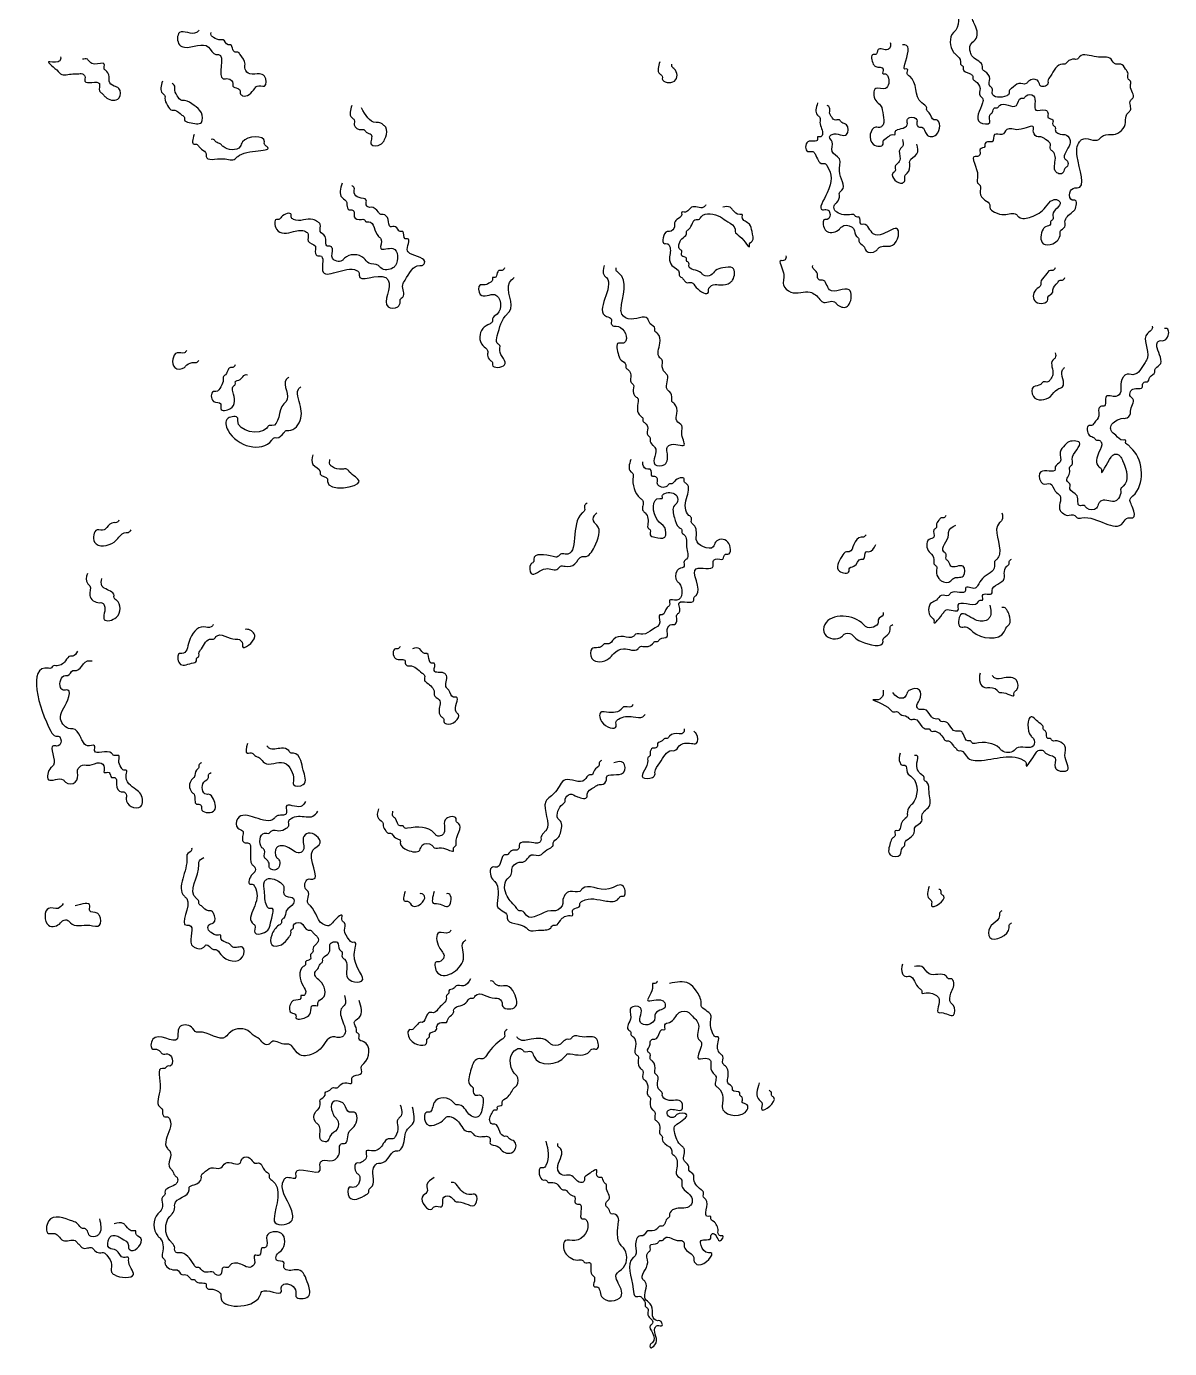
# Model space of a CAD drawing. Header units: metres. Extents: x 0 to 100, y 0 to 141.
# Drawn here: x -0.23 to 11.55, y 59.74 to 73.36 of the extents above; entities that cross this region are included whole.
import ezdxf

# ---------------------------------------------------------------- set-up
doc = ezdxf.new("R2010")
doc.units = ezdxf.units.M

msp = doc.modelspace()

# ---------------------------------------------------------------- linework, layer by layer
for points in [[(10.2, 74.2), (10.075, 74.075), (10.05, 74.075), (10, 74.025), (9.775, 73.975), (9.725, 73.975), (9.675, 73.925), (9.675, 73.9), (9.65, 73.825), (9.625, 73.8), (9.625, 73.675), (9.6, 73.65), (9.5, 73.625), (9.5, 73.575), (9.475, 73.55), (9.425, 73.55), (9.35, 73.325), (9.325, 73.3), (9.325, 73.1), (9.35, 73.075), (9.4, 73), (9.4, 72.975), (9.425, 72.95), (9.425, 72.925), (9.5, 72.875), (9.525, 72.85), (9.525, 72.825), (9.55, 72.8), (9.6, 72.725), (9.6, 72.65), (9.625, 72.625), (9.625, 72.575), (9.6, 72.375), (9.7, 72.375), (9.7, 72.45), (9.725, 72.475), (9.75, 72.525), (9.775, 72.525), (9.8, 72.55), (9.975, 72.55), (10.025, 72.625), (10.05, 72.625), (10.075, 72.65), (10.15, 72.65), (10.175, 72.5), (10.275, 72.5), (10.3, 72.475), (10.3, 72.425), (10.35, 72.4), (10.35, 72.35), (10.375, 72.325), (10.375, 72.3), (10.45, 72.25), (10.475, 72.25), (10.525, 72.2), (10.525, 72.15), (10.475, 72), (10.5, 71.975), (10.5, 71.925), (10.475, 71.9), (10.45, 71.85), (10.4, 71.85), (10.375, 71.875), (10.375, 72.025), (10.35, 72.075), (10.325, 72.1), (10.325, 72.15), (10.275, 72.2), (10.225, 72.225), (10.2, 72.225), (10.15, 72.275), (10.15, 72.325), (10, 72.3), (9.875, 72.3), (9.825, 72.25), (9.75, 72.25), (9.725, 72.175), (9.675, 72.175), (9.65, 72.15), (9.65, 72.125), (9.6, 72.1), (9.6, 72.05), (9.575, 72.025), (9.55, 72.025), (9.575, 71.825), (9.575, 71.75), (9.6, 71.725), (9.6, 71.65), (9.65, 71.575), (9.7, 71.525), (9.7, 71.5), (9.75, 71.45), (9.85, 71.425), (9.975, 71.425), (10, 71.4), (10.125, 71.4), (10.275, 71.5), (10.35, 71.575), (10.4, 71.575), (10.425, 71.55), (10.35, 71.425), (10.35, 71.375), (10.325, 71.35), (10.325, 71.325), (10.275, 71.3), (10.25, 71.275), (10.25, 71.125), (10.35, 71.125), (10.425, 71.225), (10.425, 71.25), (10.475, 71.3), (10.475, 71.35), (10.55, 71.45), (10.575, 71.475), (10.575, 71.575), (10.55, 71.575), (10.525, 71.65), (10.575, 71.7), (10.6, 71.7), (10.6, 72.025), (10.625, 72.175), (10.65, 72.2), (10.825, 72.2), (10.85, 72.225), (10.95, 72.25), (10.975, 72.25), (11.1, 72.375), (11.1, 72.4), (11.125, 72.475), (11.15, 72.5), (11.15, 72.6), (11.175, 72.625), (11.15, 72.75), (11.15, 72.8), (11.125, 72.825), (11.125, 72.875), (11.1, 72.925), (11.05, 72.975), (11, 72.975), (10.95, 73.025), (10.8, 73.05), (10.625, 73.05), (10.6, 73.025), (10.575, 73.025), (10.5, 73), (10.475, 72.975), (10.45, 72.975), (10.325, 72.85), (10.3, 72.8), (10.3, 72.775), (10.275, 72.75), (10.225, 72.75), (10.2, 72.8), (10.1, 72.8), (10.075, 72.775), (10, 72.775), (9.925, 72.725), (9.9, 72.7), (9.9, 72.675), (9.875, 72.65), (9.725, 72.675), (9.725, 72.725), (9.7, 72.75), (9.7, 72.825), (9.65, 72.9), (9.625, 72.925), (9.625, 72.95), (9.525, 73.05), (9.5, 73.1), (9.5, 73.175), (9.55, 73.225), (9.55, 73.375), (9.525, 73.475), (9.55, 73.5), (9.6, 73.5), (9.625, 73.525), (9.65, 73.7), (9.725, 73.7), (9.75, 73.725), (9.75, 73.775), (9.8, 73.8), (9.8, 73.825), (9.85, 73.875), (9.875, 73.875), (10.125, 73.925), (10.175, 73.975), (10.2, 73.975), (10.2, 74), (10.25, 74.025), (10.275, 74.05), (10.275, 74.075), (10.3, 74.1)], [(1.55, 73.325), (1.525, 73.3), (1.35, 73.3), (1.35, 73.175), (1.4, 73.15), (1.65, 73.15), (1.725, 73.075), (1.75, 73.075), (1.8, 72.825), (1.85, 72.825), (1.9, 72.775), (1.9, 72.75), (1.95, 72.725), (1.975, 72.7), (1.975, 72.675), (2, 72.65), (2.125, 72.725), (2.15, 72.75), (2.225, 72.75), (2.225, 72.85), (2.175, 72.875), (2.075, 72.875), (2.025, 72.925), (2.025, 72.975), (1.975, 73.075), (1.95, 73.1), (1.925, 73.1), (1.9, 73.125), (1.875, 73.175), (1.85, 73.175), (1.8, 73.225), (1.775, 73.225), (1.7, 73.25), (1.675, 73.275), (1.675, 73.3)], [(8.675, 73.2), (8.675, 73.15), (8.65, 73.125), (8.55, 73.125), (8.525, 73.075), (8.5, 73.075), (8.5, 72.975), (8.525, 72.95), (8.6, 72.925), (8.6, 72.875), (8.625, 72.875), (8.65, 72.85), (8.625, 72.725), (8.525, 72.725), (8.525, 72.6), (8.575, 72.55), (8.6, 72.45), (8.6, 72.35), (8.575, 72.325), (8.525, 72.325), (8.5, 72.15), (8.6, 72.15), (8.6, 72.175), (8.65, 72.225), (8.7, 72.25), (8.725, 72.25), (8.725, 72.275), (8.75, 72.3), (8.825, 72.325), (8.85, 72.35), (8.85, 72.4), (8.875, 72.425), (8.95, 72.4), (8.95, 72.35), (8.975, 72.325), (9, 72.325), (9.05, 72.25), (9.15, 72.25), (9.15, 72.4), (9.125, 72.4), (9.075, 72.475), (9.05, 72.5), (9.05, 72.525), (9, 72.575), (8.875, 72.85), (8.85, 72.875), (8.85, 72.925), (8.825, 72.925), (8.825, 72.975), (8.825, 73.175), (8.8, 73.175)], [(0.125, 73.05), (0.125, 73.025), (0.1, 73), (0, 73), (0.1, 72.9), (0.125, 72.875), (0.25, 72.875), (0.3, 72.875), (0.35, 72.875), (0.375, 72.85), (0.375, 72.8), (0.525, 72.775), (0.525, 72.7), (0.55, 72.675), (0.575, 72.65), (0.6, 72.625), (0.725, 72.625), (0.725, 72.725), (0.675, 72.75), (0.625, 72.8), (0.625, 72.825), (0.6, 72.9), (0.575, 72.925), (0.575, 72.975), (0.475, 72.975), (0.425, 73), (0.4, 73.025), (0.35, 73.025)], [(6.3, 73), (6.3, 72.875), (6.325, 72.85), (6.325, 72.825), (6.45, 72.8), (6.45, 72.925), (6.425, 72.95), (6.425, 72.975)], [(1.175, 72.8), (1.175, 72.675), (1.2, 72.65), (1.2, 72.625), (1.225, 72.55), (1.275, 72.5), (1.3, 72.5), (1.375, 72.45), (1.4, 72.425), (1.4, 72.4), (1.45, 72.375), (1.575, 72.375), (1.575, 72.475), (1.5, 72.55), (1.4, 72.6), (1.375, 72.6), (1.325, 72.65), (1.3, 72.725), (1.3, 72.75), (1.275, 72.775)], [(3.125, 72.55), (3.125, 72.425), (3.15, 72.4), (3.15, 72.35), (3.225, 72.3), (3.25, 72.3), (3.275, 72.275), (3.325, 72.25), (3.325, 72.15), (3.425, 72.15), (3.45, 72.175), (3.475, 72.225), (3.475, 72.325), (3.45, 72.35), (3.4, 72.375), (3.375, 72.375), (3.225, 72.525)], [(7.925, 72.575), (7.925, 72.45), (7.95, 72.425), (7.95, 72.375), (7.975, 72.25), (7.95, 72.225), (7.925, 72.225), (7.925, 72.2), (7.825, 72.175), (7.825, 72.075), (7.875, 72.075), (7.9, 72.05), (7.975, 71.95), (8, 71.95), (8.025, 71.925), (8.025, 71.65), (7.975, 71.475), (8.025, 71.475), (8.05, 71.45), (8.025, 71.375), (8, 71.375), (8, 71.275), (8.025, 71.25), (8.15, 71.275), (8.175, 71.3), (8.275, 71.3), (8.3, 71.275), (8.325, 71.2), (8.35, 71.175), (8.35, 71.15), (8.4, 71.1), (8.425, 71.05), (8.525, 71.05), (8.55, 71.075), (8.6, 71.1), (8.675, 71.1), (8.75, 71.175), (8.75, 71.275), (8.6, 71.225), (8.5, 71.225), (8.4, 71.325), (8.375, 71.325), (8.35, 71.4), (8.325, 71.4), (8.3, 71.425), (8.275, 71.425), (8.125, 71.45), (8.1, 71.475), (8.1, 71.525), (8.125, 71.55), (8.15, 71.625), (8.15, 71.65), (8.175, 71.675), (8.15, 71.875), (8.15, 72), (8.075, 72.075), (8.075, 72.175), (8.05, 72.225), (8.075, 72.25), (8.225, 72.25), (8.225, 72.35), (8.175, 72.375), (8.15, 72.4), (8.1, 72.4), (8.075, 72.425), (8.05, 72.475), (8.05, 72.525), (8.025, 72.55)], [(1.5, 72.25), (1.5, 72.15), (1.525, 72.15), (1.55, 72.125), (1.575, 72.1), (1.625, 72.05), (1.625, 72.025), (1.8, 72), (1.925, 72), (1.95, 72.025), (2.25, 72.125), (2.225, 72.15), (2.225, 72.175), (2, 72.175), (1.975, 72.125), (1.8, 72.125), (1.775, 72.15), (1.725, 72.175), (1.7, 72.2), (1.675, 72.2)], [(8.8, 72.2), (8.8, 72.125), (8.775, 72.1), (8.775, 72), (8.75, 71.95), (8.725, 71.925), (8.725, 71.875), (8.7, 71.85), (8.8, 71.75), (8.825, 71.775), (8.825, 71.825), (8.85, 71.85), (8.875, 71.95), (8.875, 71.975), (8.95, 72.05), (8.95, 72.15)], [(3.025, 71.75), (3.025, 71.6), (3.075, 71.55), (3.075, 71.525), (3.1, 71.475), (3.125, 71.475), (3.15, 71.45), (3.15, 71.4), (3.225, 71.375), (3.25, 71.375), (3.275, 71.35), (3.3, 71.35), (3.4, 71.2), (3.425, 71.175), (3.425, 71.075), (3.55, 71.075), (3.575, 70.9), (3.55, 70.875), (3.425, 70.875), (3.4, 70.9), (3.3, 70.925), (3.25, 70.975), (3.05, 70.975), (3.025, 70.95), (2.925, 70.975), (2.925, 71.075), (2.9, 71.1), (2.875, 71.1), (2.85, 71.2), (2.8, 71.25), (2.8, 71.325), (2.775, 71.35), (2.725, 71.375), (2.525, 71.375), (2.5, 71.4), (2.5, 71.425), (2.4, 71.4), (2.375, 71.375), (2.35, 71.375), (2.35, 71.275), (2.525, 71.25), (2.65, 71.25), (2.675, 71.225), (2.675, 71.15), (2.75, 71.1), (2.75, 71.025), (2.775, 71), (2.8, 71), (2.825, 70.85), (3.175, 70.85), (3.2, 70.825), (3.2, 70.8), (3.475, 70.775), (3.5, 70.75), (3.5, 70.475), (3.6, 70.475), (3.625, 70.525), (3.625, 70.55), (3.65, 70.575), (3.65, 70.7), (3.675, 70.75), (3.825, 70.9), (3.85, 70.9), (3.875, 70.925), (3.725, 71.025), (3.7, 71.05), (3.7, 71.175), (3.675, 71.175), (3.65, 71.25), (3.625, 71.25), (3.575, 71.3), (3.525, 71.3), (3.5, 71.375), (3.45, 71.425), (3.425, 71.425), (3.4, 71.45), (3.325, 71.5), (3.3, 71.5), (3.275, 71.525), (3.275, 71.575), (3.2, 71.6), (3.15, 71.65), (3.15, 71.7), (3.125, 71.725)], [(6.775, 71.525), (6.75, 71.5), (6.625, 71.5), (6.6, 71.475), (6.55, 71.45), (6.525, 71.45), (6.525, 71.425), (6.475, 71.375), (6.45, 71.325), (6.45, 71.3), (6.4, 71.25), (6.375, 71.25), (6.35, 71.125), (6.375, 71.125), (6.4, 71.1), (6.4, 70.975), (6.425, 70.9), (6.5, 70.825), (6.5, 70.8), (6.525, 70.775), (6.55, 70.75), (6.575, 70.725), (6.625, 70.725), (6.675, 70.675), (6.8, 70.625), (6.8, 70.65), (6.85, 70.7), (6.925, 70.7), (7.025, 70.725), (7.05, 70.75), (7.05, 70.875), (6.95, 70.875), (6.875, 70.85), (6.825, 70.8), (6.75, 70.8), (6.725, 70.825), (6.6, 70.9), (6.6, 70.925), (6.575, 70.95), (6.575, 70.975), (6.525, 71), (6.525, 71.05), (6.5, 71.075), (6.5, 71.125), (6.525, 71.175), (6.575, 71.225), (6.575, 71.25), (6.6, 71.275), (6.675, 71.375), (6.7, 71.375), (6.725, 71.4), (6.925, 71.4), (7, 71.35), (7.075, 71.275), (7.075, 71.25), (7.125, 71.2), (7.225, 71.1), (7.225, 71.125), (7.25, 71.15), (7.25, 71.25), (7.225, 71.325), (7.15, 71.4), (7.15, 71.425), (7.125, 71.425), (7.05, 71.475), (7.025, 71.5), (6.95, 71.5)], [(7.6, 71), (7.6, 70.975), (7.575, 70.95), (7.55, 70.95), (7.575, 70.825), (7.575, 70.7), (7.65, 70.625), (7.85, 70.625), (7.95, 70.55), (7.975, 70.525), (8.1, 70.525), (8.125, 70.5), (8.225, 70.475), (8.25, 70.5), (8.25, 70.65), (8.05, 70.65), (7.975, 70.75), (7.95, 70.75), (7.925, 70.775), (7.925, 70.8), (7.9, 70.85), (7.875, 70.875), (7.875, 70.9)], [(4.7, 70.875), (4.675, 70.85), (4.65, 70.85), (4.625, 70.825), (4.6, 70.775), (4.575, 70.775), (4.575, 70.75), (4.55, 70.725), (4.5, 70.7), (4.45, 70.7), (4.45, 70.6), (4.6, 70.6), (4.625, 70.4), (4.575, 70.35), (4.575, 70.325), (4.55, 70.3), (4.475, 70.25), (4.475, 70.075), (4.525, 70.025), (4.525, 69.975), (4.55, 69.925), (4.575, 69.9), (4.575, 69.875), (4.7, 69.875), (4.65, 70.025), (4.65, 70.075), (4.625, 70.1), (4.625, 70.175), (4.725, 70.4), (4.75, 70.425), (4.75, 70.725), (4.8, 70.775)], [(5.725, 70.9), (5.725, 70.8), (5.75, 70.775), (5.75, 70.375), (5.8, 70.35), (5.8, 70.3), (5.825, 70.275), (5.85, 70.275), (5.95, 70.125), (5.925, 70.1), (5.875, 70.1), (5.875, 69.975), (5.9, 69.925), (5.95, 69.875), (5.95, 69.85), (5.975, 69.825), (6, 69.75), (6, 69.7), (6.025, 69.675), (6.025, 69.6), (6.05, 69.55), (6.075, 69.525), (6.075, 69.5), (6.1, 69.35), (6.125, 69.325), (6.125, 69.3), (6.15, 69.275), (6.175, 69.225), (6.175, 69.15), (6.2, 69.125), (6.2, 69.1), (6.225, 69.05), (6.25, 69.025), (6.25, 68.85), (6.35, 68.85), (6.375, 68.975), (6.375, 69.025), (6.4, 69.05), (6.55, 69.05), (6.525, 69.175), (6.525, 69.25), (6.475, 69.3), (6.475, 69.375), (6.45, 69.475), (6.425, 69.5), (6.425, 69.525), (6.4, 69.6), (6.375, 69.625), (6.375, 69.775), (6.35, 69.8), (6.325, 69.875), (6.325, 69.925), (6.3, 69.95), (6.3, 70.1), (6.275, 70.2), (6.25, 70.225), (6.25, 70.25), (6.2, 70.3), (6.175, 70.35), (5.975, 70.35), (5.9, 70.425), (5.9, 70.45), (5.875, 70.825), (5.85, 70.85), (5.85, 70.875)], [(10.375, 70.875), (10.35, 70.85), (10.325, 70.85), (10.275, 70.8), (10.225, 70.725), (10.225, 70.7), (10.175, 70.65), (10.175, 70.525), (10.3, 70.55), (10.3, 70.575), (10.35, 70.625), (10.35, 70.65), (10.4, 70.725), (10.425, 70.75), (10.45, 70.75), (10.475, 70.775)], [(11.375, 70.275), (11.375, 70.25), (11.325, 70.2), (11.325, 69.95), (11.3, 69.9), (11.175, 69.775), (11.1, 69.775), (11.075, 69.75), (11.05, 69.65), (11.05, 69.6), (11, 69.55), (10.9, 69.55), (10.875, 69.45), (10.85, 69.45), (10.825, 69.425), (10.825, 69.35), (10.775, 69.275), (10.75, 69.25), (10.725, 69.25), (10.725, 69.15), (10.775, 69.125), (10.8, 69.1), (10.825, 69.1), (10.85, 69.075), (10.825, 68.975), (10.825, 68.825), (10.85, 68.8), (10.85, 68.775), (10.95, 68.925), (10.975, 68.95), (11.025, 68.95), (11.05, 68.925), (11.075, 68.875), (11.075, 68.625), (11.05, 68.6), (11.05, 68.575), (11.025, 68.5), (11, 68.475), (10.85, 68.475), (10.825, 68.45), (10.8, 68.4), (10.7, 68.4), (10.675, 68.425), (10.625, 68.425), (10.6, 68.525), (10.525, 68.6), (10.525, 68.65), (10.5, 68.675), (10.525, 68.775), (10.525, 68.825), (10.55, 68.85), (10.55, 68.9), (10.625, 69.075), (10.5, 69.075), (10.475, 69.05), (10.425, 68.975), (10.425, 68.875), (10.375, 68.825), (10.375, 68.8), (10.225, 68.775), (10.225, 68.675), (10.25, 68.65), (10.325, 68.65), (10.375, 68.575), (10.425, 68.525), (10.425, 68.375), (10.45, 68.35), (10.5, 68.325), (10.575, 68.325), (10.6, 68.3), (10.65, 68.3), (11.075, 68.25), (11.125, 68.3), (11.175, 68.3), (11.175, 68.4), (11.15, 68.5), (11.175, 68.525), (11.175, 69), (11.15, 69.025), (11.125, 69.05), (11.1, 69.075), (11.1, 69.1), (11.075, 69.1), (11, 69.15), (10.95, 69.2), (10.95, 69.25), (11, 69.3), (11.075, 69.325), (11.1, 69.325), (11.15, 69.375), (11.15, 69.4), (11.175, 69.525), (11.15, 69.55), (11.15, 69.6), (11.175, 69.625), (11.275, 69.65), (11.275, 69.675), (11.3, 69.7), (11.325, 69.7), (11.35, 69.75), (11.4, 69.8), (11.4, 69.825), (11.45, 69.875), (11.425, 70.05), (11.425, 70.1), (11.45, 70.125), (11.475, 70.125), (11.525, 70.15), (11.525, 70.25), (11.5, 70.25)], [(1.425, 70.025), (1.4, 70), (1.325, 70), (1.3, 69.85), (1.4, 69.85), (1.425, 69.875), (1.5, 69.9), (1.525, 69.9), (1.55, 69.925)], [(10.375, 70), (10.375, 69.95), (10.35, 69.925), (10.35, 69.775), (10.325, 69.725), (10.3, 69.7), (10.25, 69.7), (10.225, 69.675), (10.15, 69.65), (10.15, 69.55), (10.325, 69.55), (10.4, 69.625), (10.45, 69.65), (10.45, 69.825), (10.475, 69.85)], [(1.925, 69.875), (1.9, 69.85), (1.875, 69.85), (1.85, 69.825), (1.825, 69.775), (1.8, 69.75), (1.8, 69.725), (1.775, 69.65), (1.725, 69.6), (1.7, 69.6), (1.7, 69.5), (1.775, 69.475), (1.775, 69.425), (1.875, 69.425), (1.9, 69.6), (1.9, 69.65), (1.925, 69.675), (1.925, 69.7), (1.975, 69.725), (2.025, 69.775), (2.05, 69.775)], [(2.475, 69.75), (2.45, 69.725), (2.45, 69.5), (2.425, 69.475), (2.3, 69.25), (2.275, 69.25), (2.25, 69.225), (1.95, 69.3), (1.95, 69.325), (1.85, 69.325), (1.85, 69.2), (2.3, 69.1), (2.325, 69.125), (2.35, 69.125), (2.425, 69.175), (2.45, 69.2), (2.475, 69.2), (2.6, 69.325), (2.575, 69.525), (2.575, 69.625), (2.6, 69.65)], [(2.725, 68.95), (2.725, 68.85), (2.8, 68.775), (2.8, 68.75), (2.875, 68.7), (2.875, 68.675), (3.2, 68.675), (3.1, 68.775), (3.075, 68.8), (3.025, 68.8), (2.925, 68.825), (2.9, 68.85), (2.9, 68.9)], [(6, 68.9), (6, 68.775), (6.025, 68.75), (6.025, 68.725), (6.1, 68.5), (6.125, 68.475), (6.125, 68.375), (6.15, 68.35), (6.175, 68.225), (6.175, 68.2), (6.2, 68.175), (6.2, 68.125), (6.25, 68.1), (6.35, 68.1), (6.35, 68.2), (6.275, 68.275), (6.3, 68.5), (6.325, 68.5), (6.325, 68.525), (6.35, 68.55), (6.475, 68.525), (6.475, 68.45), (6.45, 68.425), (6.45, 68.3), (6.5, 68.2), (6.525, 68.175), (6.525, 68.15), (6.55, 68.125), (6.575, 68), (6.575, 67.875), (6.55, 67.85), (6.55, 67.8), (6.5, 67.775), (6.475, 67.75), (6.475, 67.65), (6.5, 67.625), (6.475, 67.45), (6.4, 67.45), (6.4, 67.4), (6.375, 67.375), (6.325, 67.3), (6.3, 67.3), (6.3, 67.225), (6.225, 67.15), (6.125, 67.1), (6.05, 67.1), (6.025, 67.075), (5.925, 67.075), (5.825, 67.05), (5.775, 67), (5.725, 67), (5.7, 66.975), (5.6, 66.95), (5.6, 66.85), (5.775, 66.85), (5.825, 66.9), (5.925, 66.95), (6.075, 66.95), (6.1, 66.975), (6.125, 66.975), (6.225, 67), (6.25, 67.025), (6.275, 67.025), (6.3, 67.05), (6.375, 67.075), (6.375, 67.15), (6.425, 67.2), (6.45, 67.2), (6.475, 67.25), (6.475, 67.3), (6.5, 67.325), (6.5, 67.425), (6.65, 67.45), (6.65, 67.475), (6.675, 67.5), (6.675, 67.775), (6.85, 67.8), (6.85, 67.85), (6.875, 67.875), (6.95, 67.875), (6.975, 67.925), (7, 67.925), (7, 68.05), (6.875, 68.05), (6.85, 68), (6.75, 68), (6.675, 68.075), (6.675, 68.1), (6.65, 68.225), (6.625, 68.25), (6.625, 68.3), (6.6, 68.325), (6.575, 68.5), (6.575, 68.65), (6.55, 68.675), (6.55, 68.7), (6.45, 68.675), (6.425, 68.65), (6.4, 68.65), (6.375, 68.625), (6.275, 68.65), (6.275, 68.7), (6.25, 68.725), (6.225, 68.725), (6.2, 68.8), (6.175, 68.8), (6.125, 68.85), (6.125, 68.875)], [(5.55, 68.45), (5.525, 68.425), (5.525, 68.375), (5.5, 68.35), (5.325, 67.925), (5.275, 67.925), (5.25, 67.9), (5.2, 67.9), (5, 67.875), (5, 67.85), (4.975, 67.825), (4.975, 67.725), (5.125, 67.775), (5.25, 67.775), (5.275, 67.8), (5.325, 67.8), (5.425, 67.825), (5.5, 67.9), (5.525, 67.9), (5.625, 68), (5.65, 68.225), (5.625, 68.25), (5.625, 68.325), (5.65, 68.35)], [(0.725, 68.275), (0.7, 68.25), (0.675, 68.25), (0.6, 68.2), (0.575, 68.175), (0.5, 68.175), (0.475, 68.05), (0.675, 68.05), (0.725, 68.1), (0.8, 68.15), (0.825, 68.15), (0.85, 68.175)], [(9.25, 68.325), (9.225, 68.3), (9.2, 68.3), (9.175, 68.275), (9.15, 68.225), (9.15, 68.2), (9.125, 68.175), (9.125, 68.1), (9.075, 68.075), (9.075, 67.95), (9.1, 67.925), (9.125, 67.85), (9.125, 67.825), (9.15, 67.8), (9.15, 67.75), (9.175, 67.675), (9.2, 67.65), (9.3, 67.65), (9.325, 67.675), (9.425, 67.7), (9.425, 67.8), (9.3, 67.8), (9.275, 67.85), (9.25, 67.875), (9.25, 67.925), (9.225, 67.95), (9.275, 68.125), (9.275, 68.15), (9.35, 68.225)], [(9.825, 68.35), (9.825, 68.275), (9.8, 68.25), (9.8, 67.925), (9.775, 67.875), (9.75, 67.85), (9.75, 67.8), (9.625, 67.675), (9.575, 67.6), (9.55, 67.575), (9.45, 67.575), (9.45, 67.55), (9.3, 67.525), (9.275, 67.5), (9.2, 67.5), (9.15, 67.45), (9.1, 67.425), (9.1, 67.275), (9.125, 67.25), (9.125, 67.225), (9.225, 67.325), (9.25, 67.35), (9.375, 67.35), (9.375, 67.4), (9.575, 67.425), (9.6, 67.45), (9.625, 67.45), (9.625, 67.5), (9.725, 67.525), (9.725, 67.55), (9.85, 67.675), (9.85, 67.725), (9.875, 67.8), (9.9, 67.825), (9.9, 67.85), (9.925, 67.875)], [(8.425, 68.125), (8.4, 68.1), (8.375, 68.1), (8.3, 68.025), (8.25, 67.95), (8.225, 67.95), (8.175, 67.9), (8.15, 67.75), (8.25, 67.75), (8.25, 67.775), (8.3, 67.8), (8.375, 67.875), (8.4, 67.875), (8.425, 67.95), (8.45, 67.95), (8.525, 68.025)], [(0.4, 67.725), (0.4, 67.625), (0.425, 67.6), (0.425, 67.5), (0.525, 67.425), (0.55, 67.425), (0.575, 67.4), (0.575, 67.25), (0.7, 67.275), (0.7, 67.45), (0.675, 67.475), (0.675, 67.5), (0.575, 67.575), (0.55, 67.6), (0.55, 67.675)], [(8.6, 67.325), (8.6, 67.3), (8.55, 67.25), (8.55, 67.225), (8.425, 67.175), (8.4, 67.2), (8, 67.2), (8, 67.1), (8.175, 67.075), (8.2, 67.1), (8.275, 67.1), (8.3, 67.075), (8.375, 67.025), (8.6, 67.025), (8.6, 67.05), (8.625, 67.075), (8.675, 67.15), (8.675, 67.175), (8.7, 67.2)], [(9.7, 67.4), (9.7, 67.275), (9.675, 67.25), (9.55, 67.25), (9.4, 67.3), (9.4, 67.175), (9.45, 67.175), (9.5, 67.15), (9.525, 67.125), (9.85, 67.125), (9.875, 67.175), (9.9, 67.2), (9.9, 67.3), (9.875, 67.35), (9.85, 67.375), (9.825, 67.375)], [(1.7, 67.2), (1.675, 67.175), (1.6, 67.175), (1.45, 67.025), (1.375, 66.9), (1.35, 66.9), (1.35, 66.8), (1.475, 66.8), (1.525, 66.825), (1.525, 66.85), (1.55, 66.875), (1.55, 66.9), (1.575, 66.95), (1.675, 67.05), (1.7, 67.05), (1.725, 67.075), (1.925, 67.05), (1.95, 67.05), (2, 67), (2, 66.975), (2.125, 67.075), (2.05, 67.15), (2.025, 67.15)], [(0.3, 66.925), (0.25, 66.875), (0.225, 66.875), (0.175, 66.825), (0.075, 66.775), (0.05, 66.775), (0.025, 66.75), (0, 66.75), (0.025, 66.1), (0.075, 66.05), (0.1, 66.05), (0.125, 66.025), (0.1, 65.95), (0.05, 65.95), (0.05, 65.75), (0.025, 65.725), (0, 65.6), (0.15, 65.6), (0.175, 65.575), (0.275, 65.575), (0.3, 65.675), (0.3, 65.7), (0.35, 65.75), (0.425, 65.75), (0.525, 65.775), (0.575, 65.725), (0.575, 65.675), (0.625, 65.675), (0.65, 65.625), (0.675, 65.625), (0.7, 65.6), (0.7, 65.55), (0.75, 65.475), (0.775, 65.475), (0.8, 65.45), (0.8, 65.4), (0.85, 65.325), (0.95, 65.325), (0.95, 65.45), (0.9, 65.5), (0.8, 65.65), (0.8, 65.7), (0.775, 65.7), (0.75, 65.725), (0.725, 65.8), (0.725, 65.85), (0.675, 65.85), (0.65, 65.875), (0.475, 65.9), (0.475, 65.95), (0.4, 65.95), (0.35, 66), (0.325, 66.05), (0.25, 66.125), (0.225, 66.125), (0.125, 66.225), (0.2, 66.425), (0.2, 66.525), (0.15, 66.525), (0.125, 66.55), (0.175, 66.675), (0.2, 66.675), (0.25, 66.725), (0.275, 66.725), (0.325, 66.75), (0.4, 66.825), (0.45, 66.825)], [(3.625, 66.975), (3.6, 66.95), (3.575, 66.95), (3.575, 66.85), (3.675, 66.825), (3.675, 66.8), (3.7, 66.775), (3.725, 66.775), (3.85, 66.7), (3.875, 66.675), (3.875, 66.625), (3.9, 66.6), (3.975, 66.5), (3.975, 66.475), (4.025, 66.425), (4.025, 66.3), (4.05, 66.25), (4.075, 66.225), (4.075, 66.2), (4.1, 66.175), (4.225, 66.275), (4.2, 66.3), (4.2, 66.45), (4.175, 66.45), (4.125, 66.525), (4.1, 66.55), (4.1, 66.675), (4.075, 66.7), (3.975, 66.725), (3.975, 66.8), (3.95, 66.8), (3.925, 66.825), (3.9, 66.9), (3.875, 66.9), (3.825, 66.95), (3.75, 66.95)], [(9.6, 66.7), (9.6, 66.6), (9.65, 66.55), (9.675, 66.55), (9.775, 66.525), (9.8, 66.5), (9.825, 66.5), (9.95, 66.475), (9.95, 66.5), (9.975, 66.525), (9.975, 66.625), (9.85, 66.65), (9.75, 66.65), (9.725, 66.675)], [(8.6, 66.525), (8.6, 66.475), (8.55, 66.425), (8.5, 66.425), (8.675, 66.325), (8.7, 66.3), (8.75, 66.3), (8.775, 66.275), (8.85, 66.25), (8.875, 66.225), (8.925, 66.225), (9, 66.15), (9.05, 66.125), (9.075, 66.125), (9.1, 66.1), (9.125, 66.1), (9.225, 66.025), (9.25, 66), (9.275, 66), (9.325, 65.95), (9.35, 65.925), (9.375, 65.9), (9.4, 65.9), (9.475, 65.825), (9.55, 65.8), (10.05, 65.8), (10.075, 65.775), (10.075, 65.75), (10.175, 65.875), (10.2, 65.9), (10.25, 65.9), (10.275, 65.875), (10.375, 65.825), (10.375, 65.725), (10.4, 65.7), (10.5, 65.7), (10.475, 65.85), (10.475, 65.95), (10.45, 65.975), (10.375, 66), (10.35, 66), (10.325, 66.025), (10.3, 66.025), (10.275, 66.1), (10.25, 66.125), (10.25, 66.15), (10.225, 66.175), (10.125, 66.25), (10.125, 66.05), (10.15, 66.025), (10.15, 65.95), (9.975, 65.925), (9.95, 65.9), (9.825, 65.9), (9.8, 65.925), (9.55, 65.975), (9.525, 65.975), (9.5, 66), (9.475, 66), (9.425, 66.075), (9.4, 66.1), (9.35, 66.1), (9.275, 66.175), (9.225, 66.2), (9.2, 66.2), (9.175, 66.225), (9.15, 66.225), (9.1, 66.25), (9.025, 66.325), (8.975, 66.325), (8.95, 66.35), (8.975, 66.425), (8.975, 66.525), (8.875, 66.525), (8.85, 66.5), (8.825, 66.45), (8.75, 66.45), (8.7, 66.5)], [(6.025, 66.375), (6, 66.35), (5.925, 66.35), (5.9, 66.325), (5.725, 66.3), (5.7, 66.3), (5.7, 66.2), (5.85, 66.15), (5.85, 66.2), (5.875, 66.225), (6.025, 66.25), (6.125, 66.25), (6.15, 66.275)], [(6.55, 66.125), (6.55, 66.1), (6.525, 66.075), (6.5, 66.075), (6.4, 66.05), (6.375, 66.025), (6.35, 66.025), (6.325, 66), (6.275, 65.975), (6.275, 65.95), (6.25, 65.925), (6.225, 65.925), (6.2, 65.875), (6.2, 65.85), (6.175, 65.825), (6.175, 65.8), (6.125, 65.625), (6.225, 65.625), (6.25, 65.65), (6.25, 65.675), (6.3, 65.775), (6.425, 65.9), (6.45, 65.9), (6.5, 65.95), (6.625, 65.975), (6.675, 65.975), (6.675, 66.075), (6.65, 66.1)], [(2.05, 65.975), (2.05, 65.875), (2.1, 65.875), (2.125, 65.85), (2.175, 65.825), (2.225, 65.775), (2.425, 65.775), (2.5, 65.7), (2.525, 65.6), (2.525, 65.55), (2.625, 65.55), (2.625, 65.7), (2.6, 65.8), (2.525, 65.875), (2.5, 65.875), (2.475, 65.9), (2.4, 65.925), (2.275, 65.925), (2.25, 65.95)], [(8.775, 65.875), (8.775, 65.775), (8.8, 65.75), (8.825, 65.75), (8.85, 65.675), (8.9, 65.625), (8.9, 65.35), (8.875, 65.325), (8.85, 65.25), (8.85, 65.225), (8.8, 65.175), (8.75, 65.075), (8.725, 65.075), (8.725, 65.025), (8.7, 65), (8.675, 64.95), (8.675, 64.825), (8.775, 64.825), (8.8, 64.9), (8.825, 64.925), (8.825, 64.95), (8.875, 65), (8.925, 65.075), (8.925, 65.1), (9, 65.175), (9, 65.225), (9.025, 65.275), (9.075, 65.325), (9.075, 65.475), (9.05, 65.575), (9.025, 65.6), (9.025, 65.625), (9, 65.65), (8.95, 65.775), (8.95, 65.85), (8.925, 65.85)], [(1.575, 65.775), (1.55, 65.75), (1.55, 65.725), (1.525, 65.7), (1.5, 65.625), (1.475, 65.6), (1.475, 65.475), (1.5, 65.45), (1.525, 65.35), (1.55, 65.35), (1.575, 65.325), (1.575, 65.3), (1.7, 65.275), (1.7, 65.4), (1.65, 65.45), (1.625, 65.45), (1.6, 65.575), (1.65, 65.625), (1.65, 65.65), (1.675, 65.675)], [(5.7, 65.8), (5.675, 65.775), (5.675, 65.75), (5.625, 65.7), (5.6, 65.65), (5.575, 65.65), (5.525, 65.6), (5.325, 65.6), (5.225, 65.475), (5.125, 65.375), (5.125, 65.075), (5.1, 65.05), (5.075, 65), (5.075, 64.975), (5.05, 64.95), (5, 64.95), (4.85, 64.925), (4.85, 64.9), (4.825, 64.875), (4.8, 64.875), (4.75, 64.85), (4.725, 64.825), (4.7, 64.825), (4.675, 64.8), (4.625, 64.7), (4.575, 64.7), (4.575, 64.575), (4.6, 64.55), (4.625, 64.325), (4.625, 64.3), (4.725, 64.2), (4.725, 64.175), (4.925, 64.075), (4.95, 64.05), (5.05, 64.05), (5.175, 64.075), (5.2, 64.1), (5.225, 64.1), (5.275, 64.15), (5.375, 64.2), (5.4, 64.2), (5.4, 64.25), (5.425, 64.275), (5.475, 64.3), (5.475, 64.325), (5.5, 64.35), (5.75, 64.35), (5.875, 64.375), (5.9, 64.4), (5.925, 64.4), (5.925, 64.5), (5.775, 64.475), (5.5, 64.475), (5.475, 64.45), (5.375, 64.45), (5.3, 64.35), (5.3, 64.325), (5.225, 64.25), (5.175, 64.25), (4.925, 64.2), (4.875, 64.25), (4.85, 64.25), (4.825, 64.275), (4.725, 64.4), (4.725, 64.575), (4.75, 64.6), (4.775, 64.65), (4.775, 64.675), (4.85, 64.75), (4.875, 64.75), (4.925, 64.775), (4.975, 64.825), (5.075, 64.825), (5.1, 64.85), (5.175, 64.9), (5.2, 64.925), (5.2, 64.95), (5.25, 65), (5.275, 65.05), (5.275, 65.175), (5.25, 65.2), (5.25, 65.275), (5.3, 65.35), (5.325, 65.375), (5.325, 65.4), (5.375, 65.45), (5.45, 65.425), (5.55, 65.425), (5.55, 65.45), (5.625, 65.525), (5.675, 65.55), (5.7, 65.55), (5.75, 65.6), (5.75, 65.625), (5.925, 65.675), (5.925, 65.775), (5.825, 65.775)], [(2.65, 65.375), (2.6, 65.325), (2.45, 65.325), (2.45, 65.25), (2.35, 65.225), (2.325, 65.2), (1.95, 65.2), (1.95, 65.1), (2, 65.075), (2, 64.975), (2.025, 64.95), (2.05, 64.95), (2.1, 64.725), (2.125, 64.7), (2.125, 64.65), (2.1, 64.625), (2.075, 64.525), (2.1, 64.525), (2.125, 64.5), (2.125, 64.3), (2.1, 64.125), (2.125, 64.1), (2.125, 64.025), (2.225, 64.025), (2.3, 64.175), (2.3, 64.275), (2.275, 64.275), (2.25, 64.3), (2.225, 64.45), (2.225, 64.55), (2.25, 64.575), (2.325, 64.575), (2.375, 64.55), (2.425, 64.5), (2.425, 64.425), (2.45, 64.4), (2.525, 64.375), (2.525, 64.325), (2.45, 64.25), (2.425, 64.175), (2.4, 64.15), (2.4, 64.125), (2.375, 64.1), (2.3, 64), (2.3, 63.9), (2.4, 63.9), (2.475, 63.975), (2.5, 64.025), (2.5, 64.05), (2.525, 64.075), (2.525, 64.1), (2.6, 64.125), (2.675, 64.05), (2.7, 64.05), (2.725, 64.025), (2.75, 64), (2.775, 63.975), (2.775, 63.925), (2.75, 63.9), (2.725, 63.85), (2.725, 63.825), (2.7, 63.8), (2.7, 63.75), (2.65, 63.725), (2.65, 63.7), (2.625, 63.675), (2.625, 63.475), (2.65, 63.4), (2.625, 63.375), (2.6, 63.375), (2.6, 63.35), (2.525, 63.325), (2.5, 63.3), (2.5, 63.2), (2.55, 63.175), (2.55, 63.15), (2.65, 63.15), (2.7, 63.2), (2.725, 63.275), (2.775, 63.275), (2.775, 63.3), (2.825, 63.35), (2.8, 63.525), (2.75, 63.575), (2.75, 63.625), (2.775, 63.65), (2.8, 63.7), (2.825, 63.725), (2.825, 63.75), (2.875, 63.8), (2.9, 63.85), (2.9, 63.9), (2.925, 63.925), (2.975, 63.925), (3, 63.85), (3.025, 63.825), (3.025, 63.775), (3.05, 63.75), (3.075, 63.675), (3.075, 63.575), (3.125, 63.525), (3.225, 63.525), (3.15, 63.8), (3.15, 63.925), (3.125, 63.925), (3.1, 63.95), (3.05, 64.05), (3.05, 64.125), (3.025, 64.15), (3.025, 64.2), (2.925, 64.125), (2.9, 64.1), (2.85, 64.1), (2.7, 64.3), (2.675, 64.325), (2.675, 64.45), (2.65, 64.475), (2.675, 64.575), (2.725, 64.575), (2.725, 64.875), (2.8, 64.95), (2.675, 65.05), (2.625, 65), (2.625, 64.875), (2.6, 64.85), (2.475, 64.9), (2.35, 64.9), (2.35, 64.8), (2.375, 64.775), (2.35, 64.675), (2.3, 64.675), (2.275, 64.7), (2.275, 64.725), (2.25, 64.775), (2.225, 64.8), (2.225, 64.875), (2.2, 64.9), (2.225, 65.05), (2.275, 65.05), (2.3, 65.075), (2.375, 65.075), (2.45, 65.1), (2.475, 65.125), (2.475, 65.175), (2.5, 65.2), (2.575, 65.225), (2.725, 65.225), (2.775, 65.275)], [(3.4, 65.3), (3.4, 65.2), (3.45, 65.15), (3.45, 65.125), (3.475, 65.075), (3.5, 65.05), (3.525, 65.05), (3.575, 65), (3.625, 64.975), (3.625, 64.95), (3.7, 64.875), (3.825, 64.875), (3.85, 64.925), (3.95, 64.925), (3.975, 64.9), (4.05, 64.9), (4.175, 64.875), (4.175, 64.9), (4.2, 64.925), (4.2, 64.95), (4.225, 65.15), (4.2, 65.175), (4.2, 65.2), (4.1, 65.2), (4.075, 65.05), (4.05, 65.025), (4, 65.025), (3.975, 65.05), (3.7, 65.1), (3.675, 65.1), (3.65, 65.125), (3.625, 65.125), (3.575, 65.2), (3.55, 65.225), (3.55, 65.275)], [(1.475, 64.9), (1.475, 64.875), (1.425, 64.825), (1.425, 64.8), (1.4, 64.4), (1.425, 64.375), (1.425, 64.1), (1.45, 64.1), (1.475, 63.9), (1.5, 63.875), (1.6, 63.875), (1.625, 63.9), (1.7, 63.85), (1.725, 63.85), (1.775, 63.8), (2, 63.775), (2, 63.875), (1.9, 63.875), (1.875, 63.9), (1.825, 63.925), (1.775, 63.975), (1.775, 64), (1.75, 64), (1.675, 64.025), (1.65, 64.05), (1.65, 64.1), (1.7, 64.125), (1.7, 64.225), (1.675, 64.25), (1.65, 64.25), (1.575, 64.3), (1.55, 64.325), (1.55, 64.35), (1.525, 64.375), (1.55, 64.725), (1.55, 64.75), (1.6, 64.8)], [(3.675, 64.45), (3.675, 64.35), (3.7, 64.35), (3.75, 64.3), (3.875, 64.4), (3.85, 64.425), (3.825, 64.425)], [(3.975, 64.45), (3.975, 64.325), (4, 64.325), (4.125, 64.3), (4.125, 64.425), (4.1, 64.425)], [(9.075, 64.5), (9.075, 64.375), (9.1, 64.35), (9.1, 64.3), (9.225, 64.4), (9.2, 64.425), (9.2, 64.45), (9.175, 64.475)], [(0.15, 64.325), (0.1, 64.275), (0, 64.275), (0, 64.1), (0.125, 64.125), (0.15, 64.15), (0.2, 64.15), (0.225, 64.125), (0.425, 64.1), (0.525, 64.1), (0.525, 64.2), (0.5, 64.225), (0.425, 64.25), (0.425, 64.3), (0.275, 64.3)], [(9.825, 64.25), (9.8, 64.225), (9.8, 64.2), (9.775, 64.15), (9.7, 64.075), (9.7, 63.975), (9.9, 64.075), (9.9, 64.1), (9.925, 64.125)], [(4.15, 64.05), (4.125, 64.025), (4.025, 64.025), (4.025, 63.875), (4.075, 63.775), (4.025, 63.725), (4, 63.725), (4, 63.625), (4.275, 63.75), (4.275, 63.925), (4.3, 63.95)], [(8.8, 63.7), (8.8, 63.6), (8.825, 63.575), (8.875, 63.575), (8.975, 63.45), (9, 63.425), (9, 63.4), (9.025, 63.4), (9.15, 63.375), (9.175, 63.35), (9.175, 63.2), (9.2, 63.2), (9.325, 63.175), (9.325, 63.275), (9.3, 63.3), (9.3, 63.4), (9.325, 63.525), (9.3, 63.55), (9.275, 63.55), (9.25, 63.575), (9.075, 63.6), (9, 63.675), (8.925, 63.675)], [(4.35, 63.55), (4.275, 63.475), (4.2, 63.475), (4.175, 63.45), (4.125, 63.425), (4.125, 63.4), (4.1, 63.375), (4.1, 63.35), (4.025, 63.25), (3.975, 63.2), (3.925, 63.2), (3.9, 63.175), (3.85, 63.1), (3.825, 63.1), (3.8, 63.075), (3.775, 63.05), (3.75, 63.025), (3.725, 63.025), (3.725, 62.925), (3.9, 62.9), (3.9, 62.925), (3.925, 62.95), (3.925, 62.975), (4, 63.025), (4, 63.05), (4.05, 63.1), (4.1, 63.1), (4.125, 63.15), (4.175, 63.2), (4.175, 63.225), (4.3, 63.3), (4.35, 63.35), (4.375, 63.35), (4.4, 63.375), (4.6, 63.35), (4.625, 63.35), (4.675, 63.3), (4.675, 63.275), (4.8, 63.25), (4.8, 63.4), (4.725, 63.475), (4.65, 63.475), (4.6, 63.5), (4.575, 63.525), (4.55, 63.525)], [(6.275, 63.525), (6.25, 63.5), (6.225, 63.5), (6.225, 63.475), (6.175, 63.325), (6.325, 63.325), (6.35, 63.3), (6.35, 63.25), (6.3, 63.225), (6.25, 63.175), (6.25, 63.15), (6.175, 63.075), (6.1, 63.1), (6.1, 63.25), (6, 63.25), (6, 63.15), (5.975, 63.025), (6, 63), (6, 62.975), (6.025, 62.95), (6.05, 62.85), (6.05, 62.775), (6.075, 62.75), (6.075, 62.7), (6.1, 62.625), (6.125, 62.6), (6.125, 62.525), (6.15, 62.5), (6.175, 62.425), (6.175, 62.35), (6.2, 62.325), (6.2, 62.275), (6.225, 62.2), (6.25, 62.175), (6.25, 62.1), (6.275, 62.075), (6.3, 62), (6.3, 61.95), (6.325, 61.925), (6.325, 61.9), (6.35, 61.85), (6.425, 61.775), (6.425, 61.75), (6.45, 61.725), (6.475, 61.6), (6.475, 61.525), (6.525, 61.475), (6.525, 61.425), (6.55, 61.375), (6.625, 61.3), (6.625, 61.225), (6.6, 61.2), (6.45, 61.175), (6.4, 61.125), (6.4, 61.1), (6.375, 61.075), (6.35, 61.025), (6.325, 61), (6.3, 61), (6.275, 60.975), (6.2, 60.95), (6.175, 60.95), (6.125, 60.9), (6.1, 60.9), (6.05, 60.8), (6.05, 60.7), (6.025, 60.675), (6.025, 60.35), (6.05, 60.275), (6.1, 60.275), (6.125, 60.25), (6.15, 60.2), (6.15, 60.175), (6.175, 60.15), (6.175, 60.1), (6.2, 60.05), (6.225, 60.025), (6.225, 60), (6.2, 59.975), (6.225, 59.9), (6.225, 59.8), (6.2, 59.775), (6.2, 59.75), (6.25, 59.775), (6.25, 59.95), (6.275, 59.975), (6.325, 59.975), (6.3, 60.025), (6.275, 60.025), (6.225, 60.075), (6.225, 60.1), (6.2, 60.2), (6.15, 60.25), (6.15, 60.425), (6.125, 60.45), (6.175, 60.625), (6.175, 60.725), (6.2, 60.75), (6.2, 60.8), (6.275, 60.825), (6.3, 60.85), (6.325, 60.85), (6.35, 60.875), (6.5, 60.85), (6.525, 60.85), (6.55, 60.825), (6.55, 60.8), (6.575, 60.75), (6.65, 60.675), (6.65, 60.65), (6.7, 60.6), (6.825, 60.725), (6.8, 60.725), (6.725, 60.8), (6.725, 60.85), (6.825, 60.875), (6.825, 60.9), (6.85, 60.925), (6.925, 60.85), (6.95, 60.9), (6.925, 60.9), (6.9, 60.925), (6.9, 60.95), (6.85, 61.05), (6.825, 61.075), (6.825, 61.1), (6.8, 61.1), (6.775, 61.275), (6.75, 61.3), (6.75, 61.35), (6.725, 61.375), (6.65, 61.5), (6.65, 61.525), (6.6, 61.575), (6.6, 61.6), (6.575, 61.65), (6.55, 61.675), (6.55, 61.8), (6.525, 61.825), (6.45, 61.975), (6.45, 62.025), (6.475, 62.05), (6.575, 62.15), (6.475, 62.15), (6.45, 62.125), (6.4, 62.125), (6.375, 62.175), (6.4, 62.2), (6.525, 62.2), (6.525, 62.275), (6.375, 62.3), (6.325, 62.35), (6.325, 62.375), (6.3, 62.4), (6.275, 62.475), (6.275, 62.55), (6.25, 62.575), (6.25, 62.6), (6.225, 62.7), (6.2, 62.725), (6.2, 62.775), (6.175, 62.8), (6.2, 62.875), (6.2, 62.9), (6.225, 62.925), (6.25, 62.925), (6.3, 63), (6.325, 63.025), (6.35, 63.025), (6.35, 63.075), (6.4, 63.1), (6.5, 63.2), (6.6, 63.2), (6.625, 63.175), (6.7, 63.075), (6.7, 62.925), (6.725, 62.9), (6.725, 62.85), (6.7, 62.725), (6.8, 62.725), (6.825, 62.7), (6.825, 62.675), (6.85, 62.575), (6.875, 62.55), (6.875, 62.45), (6.9, 62.425), (6.95, 62.325), (6.95, 62.2), (7.2, 62.2), (7.2, 62.25), (7.15, 62.275), (7.15, 62.325), (7.125, 62.35), (7.125, 62.375), (7.05, 62.4), (7.05, 62.425), (7, 62.475), (7, 62.525), (6.975, 62.65), (6.95, 62.675), (6.95, 62.75), (6.925, 62.775), (6.9, 62.9), (6.9, 62.95), (6.875, 62.95), (6.85, 62.975), (6.825, 63.125), (6.825, 63.175), (6.725, 63.275), (6.725, 63.3), (6.675, 63.425), (6.6, 63.5), (6.4, 63.5)], [(3.05, 63.375), (3.05, 63.275), (3.025, 63.25), (3.025, 63.125), (3.05, 62.975), (3.025, 62.95), (2.925, 62.95), (2.8, 62.825), (2.725, 62.775), (2.575, 62.775), (2.475, 62.875), (2.425, 62.875), (2.3, 62.9), (2.275, 62.875), (2.225, 62.875), (2.175, 62.925), (2.1, 62.975), (2.075, 63), (1.875, 63), (1.825, 62.95), (1.55, 63), (1.525, 63), (1.475, 63.05), (1.35, 63.05), (1.325, 62.925), (1.075, 62.925), (1.075, 62.825), (1.1, 62.825), (1.15, 62.8), (1.175, 62.775), (1.225, 62.775), (1.275, 62.725), (1.25, 62.65), (1.225, 62.65), (1.2, 62.625), (1.175, 62.625), (1.15, 62.425), (1.15, 62.225), (1.175, 62.2), (1.175, 62.175), (1.2, 62.125), (1.225, 62.125), (1.25, 62.1), (1.25, 62), (1.225, 61.8), (1.25, 61.775), (1.25, 61.6), (1.275, 61.575), (1.3, 61.525), (1.325, 61.5), (1.325, 61.45), (1.3, 61.425), (1.2, 61.35), (1.2, 61.325), (1.175, 61.3), (1.175, 61.225), (1.15, 61.15), (1.125, 61.125), (1.125, 60.9), (1.15, 60.875), (1.175, 60.725), (1.175, 60.675), (1.2, 60.65), (1.2, 60.625), (1.3, 60.55), (1.325, 60.55), (1.375, 60.5), (1.4, 60.5), (1.45, 60.475), (1.475, 60.45), (1.5, 60.45), (1.525, 60.425), (1.625, 60.4), (1.625, 60.375), (1.65, 60.35), (1.675, 60.35), (1.75, 60.325), (1.775, 60.3), (1.775, 60.275), (2.175, 60.275), (2.2, 60.325), (2.4, 60.325), (2.4, 60.375), (2.425, 60.4), (2.55, 60.325), (2.55, 60.275), (2.675, 60.275), (2.675, 60.4), (2.575, 60.55), (2.45, 60.55), (2.425, 60.575), (2.425, 60.625), (2.35, 60.65), (2.35, 60.7), (2.4, 60.75), (2.4, 60.925), (2.25, 60.9), (2.25, 60.8), (2.225, 60.775), (2.2, 60.775), (2.175, 60.7), (2.125, 60.7), (2.125, 60.625), (2.075, 60.575), (2, 60.6), (1.875, 60.6), (1.85, 60.575), (1.8, 60.575), (1.775, 60.5), (1.725, 60.5), (1.7, 60.525), (1.625, 60.525), (1.575, 60.55), (1.55, 60.575), (1.525, 60.575), (1.5, 60.6), (1.35, 60.725), (1.325, 60.725), (1.3, 60.75), (1.3, 60.775), (1.275, 60.825), (1.25, 60.85), (1.25, 61.1), (1.275, 61.125), (1.3, 61.2), (1.3, 61.225), (1.45, 61.375), (1.45, 61.4), (1.5, 61.425), (1.575, 61.5), (1.575, 61.525), (1.6, 61.55), (1.675, 61.6), (1.775, 61.6), (1.825, 61.65), (1.975, 61.65), (2, 61.7), (2.075, 61.7), (2.125, 61.65), (2.175, 61.65), (2.225, 61.575), (2.275, 61.525), (2.275, 61.5), (2.3, 61.475), (2.325, 61.075), (2.325, 61.05), (2.5, 61.05), (2.5, 61.175), (2.425, 61.475), (2.45, 61.5), (2.55, 61.5), (2.55, 61.55), (2.8, 61.575), (2.8, 61.65), (2.825, 61.675), (2.925, 61.675), (3, 61.775), (3, 61.825), (3.025, 61.85), (3.05, 61.85), (3.1, 61.975), (3.15, 62.025), (3.15, 62.175), (3.1, 62.175), (3.05, 62.25), (3.025, 62.275), (2.925, 62.275), (2.925, 62.175), (2.95, 62.125), (2.975, 62.1), (2.975, 62), (2.9, 61.925), (2.875, 61.875), (2.825, 61.875), (2.8, 61.9), (2.8, 62), (2.775, 62.05), (2.75, 62.075), (2.75, 62.175), (2.775, 62.2), (2.8, 62.25), (2.8, 62.3), (2.85, 62.35), (2.85, 62.375), (2.9, 62.4), (2.925, 62.425), (2.975, 62.425), (3, 62.45), (3.075, 62.475), (3.125, 62.475), (3.125, 62.525), (3.15, 62.55), (3.225, 62.575), (3.225, 62.65), (3.25, 62.675), (3.25, 62.9), (3.2, 62.925), (3.2, 62.975), (3.175, 63), (3.175, 63.025), (3.15, 63.1), (3.2, 63.15), (3.2, 63.325)], [(4.725, 63.025), (4.7, 63), (4.7, 62.95), (4.675, 62.925), (4.525, 62.775), (4.475, 62.725), (4.425, 62.725), (4.375, 62.675), (4.35, 62.6), (4.35, 62.45), (4.375, 62.425), (4.375, 62.4), (4.4, 62.35), (4.45, 62.35), (4.475, 62.325), (4.475, 62.25), (4.45, 62.15), (4.425, 62.125), (4.375, 62.125), (4.275, 62.225), (4.225, 62.25), (4.2, 62.25), (4.175, 62.275), (3.975, 62.275), (3.925, 62.175), (3.9, 62.175), (3.9, 62.05), (4, 62.05), (4.075, 62.1), (4.1, 62.125), (4.15, 62.125), (4.225, 62.075), (4.325, 61.975), (4.35, 61.975), (4.375, 61.95), (4.5, 61.925), (4.525, 61.925), (4.55, 61.9), (4.55, 61.85), (4.625, 61.825), (4.675, 61.775), (4.8, 61.775), (4.8, 61.875), (4.75, 61.9), (4.725, 61.925), (4.7, 61.925), (4.65, 61.975), (4.6, 62.05), (4.575, 62.05), (4.55, 62.075), (4.55, 62.125), (4.575, 62.175), (4.6, 62.2), (4.625, 62.2), (4.625, 62.225), (4.675, 62.25), (4.675, 62.275), (4.725, 62.325), (4.8, 62.425), (4.825, 62.45), (4.825, 62.55), (4.8, 62.575), (4.825, 62.825), (4.875, 62.825), (4.9, 62.8), (4.975, 62.8), (5, 62.75), (5.325, 62.75), (5.35, 62.775), (5.375, 62.775), (5.575, 62.8), (5.6, 62.825), (5.65, 62.825), (5.65, 62.925), (5.5, 62.95), (5.4, 62.95), (5.375, 62.925), (5.35, 62.925), (5.3, 62.9), (5.275, 62.875), (5.175, 62.875), (5.15, 62.9), (4.975, 62.925), (4.85, 62.925), (4.825, 62.95)], [(7.325, 62.475), (7.325, 62.3), (7.35, 62.275), (7.35, 62.2), (7.475, 62.325), (7.45, 62.35), (7.45, 62.375), (7.425, 62.4)], [(3.625, 62.25), (3.625, 62.125), (3.6, 62.1), (3.6, 62.025), (3.575, 61.925), (3.55, 61.9), (3.5, 61.9), (3.45, 61.85), (3.35, 61.775), (3.275, 61.775), (3.275, 61.7), (3.25, 61.675), (3.2, 61.65), (3.175, 61.65), (3.175, 61.55), (3.2, 61.525), (3.15, 61.4), (3.1, 61.4), (3.1, 61.3), (3.275, 61.325), (3.3, 61.35), (3.3, 61.375), (3.325, 61.4), (3.35, 61.475), (3.35, 61.6), (3.4, 61.65), (3.425, 61.65), (3.5, 61.7), (3.575, 61.775), (3.6, 61.775), (3.65, 61.825), (3.7, 62), (3.75, 62.05), (3.75, 62.225)], [(5.125, 61.875), (5.125, 61.625), (5.1, 61.6), (5.075, 61.6), (5.1, 61.475), (5.125, 61.475), (5.15, 61.45), (5.175, 61.45), (5.25, 61.425), (5.3, 61.375), (5.325, 61.375), (5.375, 61.325), (5.425, 61.3), (5.425, 61.25), (5.45, 61.225), (5.475, 61.225), (5.5, 61.075), (5.525, 61.075), (5.55, 61.05), (5.425, 60.85), (5.325, 60.85), (5.325, 60.725), (5.375, 60.675), (5.45, 60.65), (5.5, 60.65), (5.525, 60.625), (5.575, 60.625), (5.6, 60.5), (5.625, 60.475), (5.625, 60.375), (5.65, 60.375), (5.7, 60.275), (5.9, 60.275), (5.9, 60.35), (5.85, 60.5), (5.925, 60.575), (5.925, 60.775), (5.9, 60.8), (5.875, 61.05), (5.875, 61.075), (5.825, 61.125), (5.8, 61.125), (5.775, 61.175), (5.75, 61.2), (5.75, 61.25), (5.775, 61.275), (5.75, 61.4), (5.75, 61.425), (5.725, 61.45), (5.7, 61.5), (5.675, 61.5), (5.65, 61.525), (5.65, 61.575), (5.55, 61.525), (5.525, 61.5), (5.525, 61.475), (5.5, 61.45), (5.375, 61.525), (5.3, 61.525), (5.25, 61.575), (5.25, 61.625), (5.275, 61.8), (5.25, 61.825), (5.25, 61.85)], [(3.975, 61.5), (3.9, 61.425), (3.9, 61.35), (3.85, 61.3), (3.95, 61.175), (3.975, 61.2), (4.05, 61.2), (4.075, 61.3), (4.15, 61.3), (4.2, 61.25), (4.225, 61.25), (4.4, 61.225), (4.4, 61.325), (4.35, 61.325), (4.225, 61.4), (4.175, 61.45), (4.15, 61.45)], [(0.525, 61.075), (0.525, 60.925), (0.5, 60.9), (0.425, 60.9), (0.4, 60.95), (0.375, 60.975), (0.35, 60.975), (0.3, 61.025), (0.25, 61.05), (0, 61.05), (0, 60.925), (0.05, 60.925), (0.1, 60.9), (0.15, 60.85), (0.275, 60.85), (0.3, 60.825), (0.325, 60.8), (0.35, 60.775), (0.45, 60.775), (0.475, 60.75), (0.525, 60.725), (0.575, 60.725), (0.6, 60.7), (0.65, 60.6), (0.65, 60.525), (0.675, 60.5), (0.875, 60.5), (0.825, 60.65), (0.825, 60.675), (0.775, 60.675), (0.7, 60.75), (0.625, 60.775), (0.625, 60.875), (0.65, 60.9), (0.7, 60.9), (0.75, 60.875), (0.825, 60.8), (0.825, 60.775), (0.85, 60.75), (0.95, 60.875), (0.9, 60.925), (0.9, 60.95), (0.875, 60.95), (0.8, 61), (0.775, 61.025), (0.675, 61.025)]]:
    msp.add_spline(points, degree=3)

doc.saveas('drawing.dxf')
